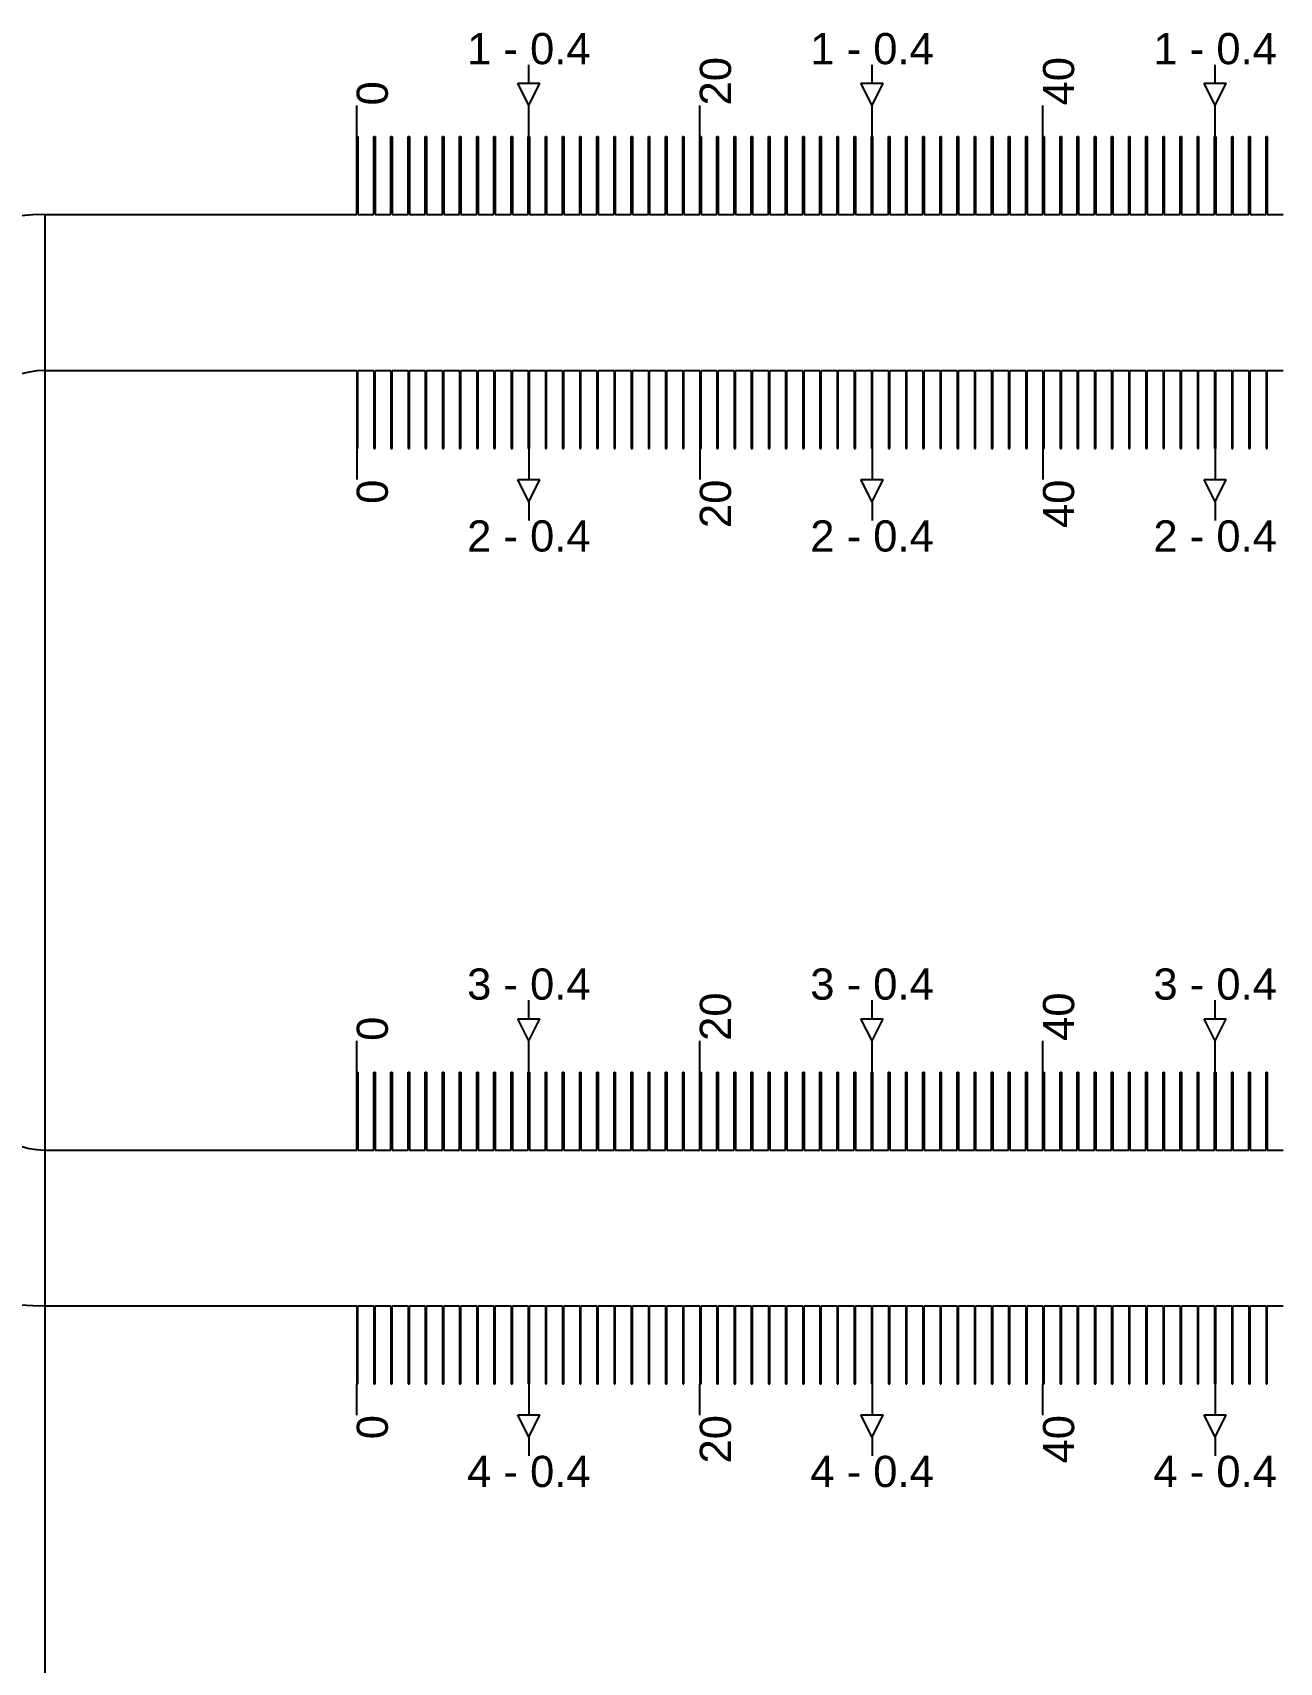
# Model space of a CAD drawing. Extents: x -119394 to 128420, y 74496 to 185496.
# Drawn here: x 38026 to 38426, y 112807 to 113329 of the extents above; entities that cross this region are included whole.
import ezdxf

# ---------------------------------------------------------------- set-up
doc = ezdxf.new("R2010")
doc.units = 13
for name, color, linetype in [('CL - Label-1', 120, 'Continuous'), ('CL - Label-2', 132, 'Continuous'), ('CL - Main', 150, 'Continuous')]:
    doc.layers.add(name, color=color, linetype=linetype)
doc.layers.add('CL - Sub-Micro', color=7, linetype='Continuous', true_color=0x47d1ff)
doc.styles.get("Standard").update_dxf_attribs({"font": 'arial.ttf'})

msp = doc.modelspace()

# ---------------------------------------------------------------- linework, layer by layer
for p, q in [((38185.49, 113312.94), (38185.49, 113318.94)), ((38295.49, 113312.94), (38295.49, 113318.94)), ((38405.49, 113312.94), (38405.49, 113318.94)), ((38130.29, 113295.86), (38130.29, 113305.86)), ((38185.49, 113295.86), (38185.49, 113305.86)), ((38240.29, 113295.86), (38240.29, 113305.86)), ((38295.49, 113295.86), (38295.49, 113305.86)), ((38350.29, 113295.86), (38350.29, 113305.86)), ((38405.49, 113295.86), (38405.49, 113305.86)), ((38030.29, 113270.86), (38030.29, 112320.86)), ((38130.29, 113195.86), (38130.29, 113185.86)), ((38185.49, 113195.86), (38185.49, 113185.86)), ((38240.29, 113195.86), (38240.29, 113185.86)), ((38295.49, 113195.86), (38295.49, 113185.86)), ((38350.29, 113195.86), (38350.29, 113185.86)), ((38405.49, 113195.86), (38405.49, 113185.86)), ((38185.49, 113178.79), (38185.49, 113172.79)), ((38295.49, 113178.79), (38295.49, 113172.79)), ((38405.49, 113178.79), (38405.49, 113172.79)), ((38185.49, 113012.94), (38185.49, 113018.94)), ((38295.49, 113012.94), (38295.49, 113018.94)), ((38405.49, 113012.94), (38405.49, 113018.94)), ((38130.29, 112995.86), (38130.29, 113005.86)), ((38185.49, 112995.86), (38185.49, 113005.86)), ((38240.29, 112995.86), (38240.29, 113005.86)), ((38295.49, 112995.86), (38295.49, 113005.86)), ((38350.29, 112995.86), (38350.29, 113005.86)), ((38405.49, 112995.86), (38405.49, 113005.86)), ((38130.29, 112885.86), (38130.29, 112895.86)), ((38185.49, 112895.86), (38185.49, 112885.86)), ((38240.29, 112885.86), (38240.29, 112895.86)), ((38295.49, 112895.86), (38295.49, 112885.86)), ((38350.29, 112885.86), (38350.29, 112895.86)), ((38405.49, 112895.86), (38405.49, 112885.86)), ((38185.49, 112878.79), (38185.49, 112872.79)), ((38295.49, 112878.79), (38295.49, 112872.79)), ((38405.49, 112878.79), (38405.49, 112872.79))]:
    msp.add_line(p, q)
at = {"layer": 'CL - Label-2'}
for p, q in [((38185.49, 113305.86), (38181.95, 113312.96)), ((38181.95, 113312.96), (38189.02, 113312.96)), ((38185.49, 113305.86), (38189.02, 113312.96)), ((38295.49, 113305.86), (38291.95, 113312.96)), ((38291.95, 113312.96), (38299.02, 113312.96)), ((38295.49, 113305.86), (38299.02, 113312.96)), ((38405.49, 113305.86), (38401.95, 113312.96)), ((38401.95, 113312.96), (38409.02, 113312.96)), ((38405.49, 113305.86), (38409.02, 113312.96)), ((38185.49, 113178.79), (38181.95, 113185.89)), ((38181.95, 113185.89), (38189.02, 113185.89)), ((38185.49, 113178.79), (38189.02, 113185.89)), ((38295.49, 113178.79), (38291.95, 113185.89)), ((38291.95, 113185.89), (38299.02, 113185.89)), ((38295.49, 113178.79), (38299.02, 113185.89)), ((38405.49, 113178.79), (38401.95, 113185.89)), ((38401.95, 113185.89), (38409.02, 113185.89)), ((38405.49, 113178.79), (38409.02, 113185.89)), ((38185.49, 113005.86), (38181.95, 113012.96)), ((38181.95, 113012.96), (38189.02, 113012.96)), ((38185.49, 113005.86), (38189.02, 113012.96)), ((38295.49, 113005.86), (38291.95, 113012.96)), ((38291.95, 113012.96), (38299.02, 113012.96)), ((38295.49, 113005.86), (38299.02, 113012.96)), ((38405.49, 113005.86), (38401.95, 113012.96)), ((38401.95, 113012.96), (38409.02, 113012.96)), ((38405.49, 113005.86), (38409.02, 113012.96)), ((38185.49, 112878.79), (38181.95, 112885.89)), ((38181.95, 112885.89), (38189.02, 112885.89)), ((38185.49, 112878.79), (38189.02, 112885.89)), ((38295.49, 112878.79), (38291.95, 112885.89)), ((38291.95, 112885.89), (38299.02, 112885.89)), ((38295.49, 112878.79), (38299.02, 112885.89)), ((38405.49, 112878.79), (38401.95, 112885.89)), ((38401.95, 112885.89), (38409.02, 112885.89)), ((38405.49, 112878.79), (38409.02, 112885.89))]:
    msp.add_line(p, q, dxfattribs=at)
at = {"layer": 'CL - Main'}
for centre, radius, start, end in [((38030.29, 113195.86), 75, 90, 180), ((38030.29, 113195.86), 25, 90, 180), ((38030.29, 112995.86), 75, 180, 270), ((38030.29, 112995.86), 25, 180, 270)]:
    msp.add_arc(centre, radius, start, end, dxfattribs=at)
at = {"layer": 'CL - Sub-Micro'}
for p, q in [((38130.29, 113270.86), (38130.29, 113295.86)), ((38130.29, 113295.86), (38130.69, 113295.86)), ((38130.69, 113295.86), (38130.69, 113270.86)), ((38135.79, 113270.86), (38135.79, 113295.86)), ((38135.79, 113295.86), (38136.19, 113295.86)), ((38136.19, 113295.86), (38136.19, 113270.86)), ((38141.29, 113270.86), (38141.29, 113295.86)), ((38141.29, 113295.86), (38141.69, 113295.86)), ((38141.69, 113295.86), (38141.69, 113270.86)), ((38146.79, 113270.86), (38146.79, 113295.86)), ((38146.79, 113295.86), (38147.19, 113295.86)), ((38147.19, 113295.86), (38147.19, 113270.86)), ((38152.29, 113270.86), (38152.29, 113295.86)), ((38152.29, 113295.86), (38152.69, 113295.86)), ((38152.69, 113295.86), (38152.69, 113270.86)), ((38157.79, 113270.86), (38157.79, 113295.86)), ((38157.79, 113295.86), (38158.19, 113295.86)), ((38158.19, 113295.86), (38158.19, 113270.86)), ((38163.29, 113270.86), (38163.29, 113295.86)), ((38163.29, 113295.86), (38163.69, 113295.86)), ((38163.69, 113295.86), (38163.69, 113270.86)), ((38168.79, 113270.86), (38168.79, 113295.86)), ((38168.79, 113295.86), (38169.19, 113295.86)), ((38169.19, 113295.86), (38169.19, 113270.86)), ((38174.29, 113270.86), (38174.29, 113295.86)), ((38174.29, 113295.86), (38174.69, 113295.86)), ((38174.69, 113295.86), (38174.69, 113270.86)), ((38179.79, 113270.86), (38179.79, 113295.86)), ((38179.79, 113295.86), (38180.19, 113295.86)), ((38180.19, 113295.86), (38180.19, 113270.86)), ((38185.29, 113270.86), (38185.29, 113295.86)), ((38185.29, 113295.86), (38185.69, 113295.86)), ((38185.69, 113295.86), (38185.69, 113270.86)), ((38190.79, 113270.86), (38190.79, 113295.86)), ((38190.79, 113295.86), (38191.19, 113295.86)), ((38191.19, 113295.86), (38191.19, 113270.86)), ((38196.29, 113270.86), (38196.29, 113295.86)), ((38196.29, 113295.86), (38196.69, 113295.86)), ((38196.69, 113295.86), (38196.69, 113270.86)), ((38201.79, 113270.86), (38201.79, 113295.86)), ((38201.79, 113295.86), (38202.19, 113295.86)), ((38202.19, 113295.86), (38202.19, 113270.86)), ((38207.29, 113270.86), (38207.29, 113295.86)), ((38207.29, 113295.86), (38207.69, 113295.86)), ((38207.69, 113295.86), (38207.69, 113270.86)), ((38212.79, 113270.86), (38212.79, 113295.86)), ((38212.79, 113295.86), (38213.19, 113295.86)), ((38213.19, 113295.86), (38213.19, 113270.86)), ((38218.29, 113270.86), (38218.29, 113295.86)), ((38218.29, 113295.86), (38218.69, 113295.86)), ((38218.69, 113295.86), (38218.69, 113270.86)), ((38223.79, 113270.86), (38223.79, 113295.86)), ((38223.79, 113295.86), (38224.19, 113295.86)), ((38224.19, 113295.86), (38224.19, 113270.86)), ((38229.29, 113270.86), (38229.29, 113295.86)), ((38229.29, 113295.86), (38229.69, 113295.86)), ((38229.69, 113295.86), (38229.69, 113270.86)), ((38234.79, 113270.86), (38234.79, 113295.86)), ((38234.79, 113295.86), (38235.19, 113295.86)), ((38235.19, 113295.86), (38235.19, 113270.86)), ((38240.29, 113270.86), (38240.29, 113295.86)), ((38240.29, 113295.86), (38240.69, 113295.86)), ((38240.69, 113295.86), (38240.69, 113270.86)), ((38245.79, 113270.86), (38245.79, 113295.86)), ((38245.79, 113295.86), (38246.19, 113295.86)), ((38246.19, 113295.86), (38246.19, 113270.86)), ((38251.29, 113270.86), (38251.29, 113295.86)), ((38251.29, 113295.86), (38251.69, 113295.86)), ((38251.69, 113295.86), (38251.69, 113270.86)), ((38256.79, 113270.86), (38256.79, 113295.86)), ((38256.79, 113295.86), (38257.19, 113295.86)), ((38257.19, 113295.86), (38257.19, 113270.86)), ((38262.29, 113270.86), (38262.29, 113295.86)), ((38262.29, 113295.86), (38262.69, 113295.86)), ((38262.69, 113295.86), (38262.69, 113270.86)), ((38267.79, 113270.86), (38267.79, 113295.86)), ((38267.79, 113295.86), (38268.19, 113295.86)), ((38268.19, 113295.86), (38268.19, 113270.86)), ((38273.29, 113270.86), (38273.29, 113295.86)), ((38273.29, 113295.86), (38273.69, 113295.86)), ((38273.69, 113295.86), (38273.69, 113270.86)), ((38278.79, 113270.86), (38278.79, 113295.86)), ((38278.79, 113295.86), (38279.19, 113295.86)), ((38279.19, 113295.86), (38279.19, 113270.86)), ((38284.29, 113270.86), (38284.29, 113295.86)), ((38284.29, 113295.86), (38284.69, 113295.86)), ((38284.69, 113295.86), (38284.69, 113270.86)), ((38289.79, 113270.86), (38289.79, 113295.86)), ((38289.79, 113295.86), (38290.19, 113295.86)), ((38290.19, 113295.86), (38290.19, 113270.86)), ((38295.29, 113270.86), (38295.29, 113295.86)), ((38295.29, 113295.86), (38295.69, 113295.86)), ((38295.69, 113295.86), (38295.69, 113270.86)), ((38300.79, 113270.86), (38300.79, 113295.86)), ((38300.79, 113295.86), (38301.19, 113295.86)), ((38301.19, 113295.86), (38301.19, 113270.86)), ((38306.29, 113270.86), (38306.29, 113295.86)), ((38306.29, 113295.86), (38306.69, 113295.86)), ((38306.69, 113295.86), (38306.69, 113270.86)), ((38311.79, 113270.86), (38311.79, 113295.86)), ((38311.79, 113295.86), (38312.19, 113295.86)), ((38312.19, 113295.86), (38312.19, 113270.86)), ((38317.29, 113270.86), (38317.29, 113295.86)), ((38317.29, 113295.86), (38317.69, 113295.86)), ((38317.69, 113295.86), (38317.69, 113270.86)), ((38322.79, 113270.86), (38322.79, 113295.86)), ((38322.79, 113295.86), (38323.19, 113295.86)), ((38323.19, 113295.86), (38323.19, 113270.86)), ((38328.29, 113270.86), (38328.29, 113295.86)), ((38328.29, 113295.86), (38328.69, 113295.86)), ((38328.69, 113295.86), (38328.69, 113270.86)), ((38333.79, 113270.86), (38333.79, 113295.86)), ((38333.79, 113295.86), (38334.19, 113295.86)), ((38334.19, 113295.86), (38334.19, 113270.86)), ((38339.29, 113270.86), (38339.29, 113295.86)), ((38339.29, 113295.86), (38339.69, 113295.86)), ((38339.69, 113295.86), (38339.69, 113270.86)), ((38344.79, 113270.86), (38344.79, 113295.86)), ((38344.79, 113295.86), (38345.19, 113295.86)), ((38345.19, 113295.86), (38345.19, 113270.86)), ((38350.29, 113270.86), (38350.29, 113295.86)), ((38350.29, 113295.86), (38350.69, 113295.86)), ((38350.69, 113295.86), (38350.69, 113270.86)), ((38355.79, 113270.86), (38355.79, 113295.86)), ((38355.79, 113295.86), (38356.19, 113295.86)), ((38356.19, 113295.86), (38356.19, 113270.86)), ((38361.29, 113270.86), (38361.29, 113295.86)), ((38361.29, 113295.86), (38361.69, 113295.86)), ((38361.69, 113295.86), (38361.69, 113270.86)), ((38366.79, 113270.86), (38366.79, 113295.86)), ((38366.79, 113295.86), (38367.19, 113295.86)), ((38367.19, 113295.86), (38367.19, 113270.86)), ((38372.29, 113270.86), (38372.29, 113295.86)), ((38372.29, 113295.86), (38372.69, 113295.86)), ((38372.69, 113295.86), (38372.69, 113270.86)), ((38377.79, 113270.86), (38377.79, 113295.86)), ((38377.79, 113295.86), (38378.19, 113295.86)), ((38378.19, 113295.86), (38378.19, 113270.86)), ((38383.29, 113270.86), (38383.29, 113295.86)), ((38383.29, 113295.86), (38383.69, 113295.86)), ((38383.69, 113295.86), (38383.69, 113270.86)), ((38388.79, 113270.86), (38388.79, 113295.86)), ((38388.79, 113295.86), (38389.19, 113295.86)), ((38389.19, 113295.86), (38389.19, 113270.86)), ((38394.29, 113270.86), (38394.29, 113295.86)), ((38394.29, 113295.86), (38394.69, 113295.86)), ((38394.69, 113295.86), (38394.69, 113270.86)), ((38399.79, 113270.86), (38399.79, 113295.86)), ((38399.79, 113295.86), (38400.19, 113295.86)), ((38400.19, 113295.86), (38400.19, 113270.86)), ((38405.29, 113270.86), (38405.29, 113295.86)), ((38405.29, 113295.86), (38405.69, 113295.86)), ((38405.69, 113295.86), (38405.69, 113270.86)), ((38410.79, 113270.86), (38410.79, 113295.86)), ((38410.79, 113295.86), (38411.19, 113295.86)), ((38411.19, 113295.86), (38411.19, 113270.86)), ((38416.29, 113270.86), (38416.29, 113295.86)), ((38416.29, 113295.86), (38416.69, 113295.86)), ((38416.69, 113295.86), (38416.69, 113270.86)), ((38421.79, 113270.86), (38421.79, 113295.86)), ((38421.79, 113295.86), (38422.19, 113295.86)), ((38422.19, 113295.86), (38422.19, 113270.86)), ((38030.29, 113270.86), (38130.29, 113270.86)), ((38130.69, 113270.86), (38135.79, 113270.86)), ((38136.19, 113270.86), (38141.29, 113270.86)), ((38141.69, 113270.86), (38146.79, 113270.86)), ((38147.19, 113270.86), (38152.29, 113270.86)), ((38152.69, 113270.86), (38157.79, 113270.86)), ((38158.19, 113270.86), (38163.29, 113270.86)), ((38163.69, 113270.86), (38168.79, 113270.86)), ((38169.19, 113270.86), (38174.29, 113270.86)), ((38174.69, 113270.86), (38179.79, 113270.86)), ((38180.19, 113270.86), (38185.29, 113270.86)), ((38185.69, 113270.86), (38190.79, 113270.86)), ((38191.19, 113270.86), (38196.29, 113270.86)), ((38196.69, 113270.86), (38201.79, 113270.86)), ((38202.19, 113270.86), (38207.29, 113270.86)), ((38207.69, 113270.86), (38212.79, 113270.86)), ((38213.19, 113270.86), (38218.29, 113270.86)), ((38218.69, 113270.86), (38223.79, 113270.86)), ((38224.19, 113270.86), (38229.29, 113270.86)), ((38229.69, 113270.86), (38234.79, 113270.86)), ((38235.19, 113270.86), (38240.29, 113270.86)), ((38240.69, 113270.86), (38245.79, 113270.86)), ((38246.19, 113270.86), (38251.29, 113270.86)), ((38251.69, 113270.86), (38256.79, 113270.86)), ((38257.19, 113270.86), (38262.29, 113270.86)), ((38262.69, 113270.86), (38267.79, 113270.86)), ((38268.19, 113270.86), (38273.29, 113270.86)), ((38273.69, 113270.86), (38278.79, 113270.86)), ((38279.19, 113270.86), (38284.29, 113270.86)), ((38284.69, 113270.86), (38289.79, 113270.86)), ((38290.19, 113270.86), (38295.29, 113270.86)), ((38295.69, 113270.86), (38300.79, 113270.86)), ((38301.19, 113270.86), (38306.29, 113270.86)), ((38306.69, 113270.86), (38311.79, 113270.86)), ((38312.19, 113270.86), (38317.29, 113270.86)), ((38317.69, 113270.86), (38322.79, 113270.86)), ((38323.19, 113270.86), (38328.29, 113270.86)), ((38328.69, 113270.86), (38333.79, 113270.86)), ((38334.19, 113270.86), (38339.29, 113270.86)), ((38339.69, 113270.86), (38344.79, 113270.86)), ((38345.19, 113270.86), (38350.29, 113270.86)), ((38350.69, 113270.86), (38355.79, 113270.86)), ((38356.19, 113270.86), (38361.29, 113270.86)), ((38361.69, 113270.86), (38366.79, 113270.86)), ((38367.19, 113270.86), (38372.29, 113270.86)), ((38372.69, 113270.86), (38377.79, 113270.86)), ((38378.19, 113270.86), (38383.29, 113270.86)), ((38383.69, 113270.86), (38388.79, 113270.86)), ((38389.19, 113270.86), (38394.29, 113270.86)), ((38394.69, 113270.86), (38399.79, 113270.86)), ((38400.19, 113270.86), (38405.29, 113270.86)), ((38405.69, 113270.86), (38410.79, 113270.86)), ((38411.19, 113270.86), (38416.29, 113270.86)), ((38416.69, 113270.86), (38421.79, 113270.86)), ((38422.19, 113270.86), (38427.29, 113270.86)), ((38030.29, 113220.86), (38130.29, 113220.86)), ((38130.29, 113220.86), (38130.29, 113195.86)), ((38130.69, 113195.86), (38130.69, 113220.86)), ((38130.69, 113220.86), (38135.79, 113220.86)), ((38135.79, 113220.86), (38135.79, 113195.86)), ((38136.19, 113195.86), (38136.19, 113220.86)), ((38136.19, 113220.86), (38141.29, 113220.86)), ((38141.29, 113220.86), (38141.29, 113195.86)), ((38141.69, 113195.86), (38141.69, 113220.86)), ((38141.69, 113220.86), (38146.79, 113220.86)), ((38146.79, 113220.86), (38146.79, 113195.86)), ((38147.19, 113195.86), (38147.19, 113220.86)), ((38147.19, 113220.86), (38152.29, 113220.86)), ((38152.29, 113220.86), (38152.29, 113195.86)), ((38152.69, 113195.86), (38152.69, 113220.86)), ((38152.69, 113220.86), (38157.79, 113220.86)), ((38157.79, 113220.86), (38157.79, 113195.86)), ((38158.19, 113195.86), (38158.19, 113220.86)), ((38158.19, 113220.86), (38163.29, 113220.86)), ((38163.29, 113220.86), (38163.29, 113195.86)), ((38163.69, 113195.86), (38163.69, 113220.86)), ((38163.69, 113220.86), (38168.79, 113220.86)), ((38168.79, 113220.86), (38168.79, 113195.86)), ((38169.19, 113195.86), (38169.19, 113220.86)), ((38169.19, 113220.86), (38174.29, 113220.86)), ((38174.29, 113220.86), (38174.29, 113195.86)), ((38174.69, 113195.86), (38174.69, 113220.86)), ((38174.69, 113220.86), (38179.79, 113220.86)), ((38179.79, 113220.86), (38179.79, 113195.86)), ((38180.19, 113195.86), (38180.19, 113220.86)), ((38180.19, 113220.86), (38185.29, 113220.86)), ((38185.29, 113220.86), (38185.29, 113195.86)), ((38185.69, 113195.86), (38185.69, 113220.86)), ((38185.69, 113220.86), (38190.79, 113220.86)), ((38190.79, 113220.86), (38190.79, 113195.86)), ((38191.19, 113195.86), (38191.19, 113220.86)), ((38191.19, 113220.86), (38196.29, 113220.86)), ((38196.29, 113220.86), (38196.29, 113195.86)), ((38196.69, 113195.86), (38196.69, 113220.86)), ((38196.69, 113220.86), (38201.79, 113220.86)), ((38201.79, 113220.86), (38201.79, 113195.86)), ((38202.19, 113195.86), (38202.19, 113220.86)), ((38202.19, 113220.86), (38207.29, 113220.86)), ((38207.29, 113220.86), (38207.29, 113195.86)), ((38207.69, 113195.86), (38207.69, 113220.86)), ((38207.69, 113220.86), (38212.79, 113220.86)), ((38212.79, 113220.86), (38212.79, 113195.86)), ((38213.19, 113195.86), (38213.19, 113220.86)), ((38213.19, 113220.86), (38218.29, 113220.86)), ((38218.29, 113220.86), (38218.29, 113195.86)), ((38218.69, 113195.86), (38218.69, 113220.86)), ((38218.69, 113220.86), (38223.79, 113220.86)), ((38223.79, 113220.86), (38223.79, 113195.86)), ((38224.19, 113195.86), (38224.19, 113220.86)), ((38224.19, 113220.86), (38229.29, 113220.86)), ((38229.29, 113220.86), (38229.29, 113195.86)), ((38229.69, 113195.86), (38229.69, 113220.86)), ((38229.69, 113220.86), (38234.79, 113220.86)), ((38234.79, 113220.86), (38234.79, 113195.86)), ((38235.19, 113195.86), (38235.19, 113220.86)), ((38235.19, 113220.86), (38240.29, 113220.86)), ((38240.29, 113220.86), (38240.29, 113195.86)), ((38240.69, 113195.86), (38240.69, 113220.86)), ((38240.69, 113220.86), (38245.79, 113220.86)), ((38245.79, 113220.86), (38245.79, 113195.86)), ((38246.19, 113195.86), (38246.19, 113220.86)), ((38246.19, 113220.86), (38251.29, 113220.86)), ((38251.29, 113220.86), (38251.29, 113195.86)), ((38251.69, 113195.86), (38251.69, 113220.86)), ((38251.69, 113220.86), (38256.79, 113220.86)), ((38256.79, 113220.86), (38256.79, 113195.86)), ((38257.19, 113195.86), (38257.19, 113220.86)), ((38257.19, 113220.86), (38262.29, 113220.86)), ((38262.29, 113220.86), (38262.29, 113195.86)), ((38262.69, 113195.86), (38262.69, 113220.86)), ((38262.69, 113220.86), (38267.79, 113220.86)), ((38267.79, 113220.86), (38267.79, 113195.86)), ((38268.19, 113195.86), (38268.19, 113220.86)), ((38268.19, 113220.86), (38273.29, 113220.86)), ((38273.29, 113220.86), (38273.29, 113195.86)), ((38273.69, 113195.86), (38273.69, 113220.86)), ((38273.69, 113220.86), (38278.79, 113220.86)), ((38278.79, 113220.86), (38278.79, 113195.86)), ((38279.19, 113195.86), (38279.19, 113220.86)), ((38279.19, 113220.86), (38284.29, 113220.86)), ((38284.29, 113220.86), (38284.29, 113195.86)), ((38284.69, 113195.86), (38284.69, 113220.86)), ((38284.69, 113220.86), (38289.79, 113220.86)), ((38289.79, 113220.86), (38289.79, 113195.86)), ((38290.19, 113195.86), (38290.19, 113220.86)), ((38290.19, 113220.86), (38295.29, 113220.86)), ((38295.29, 113220.86), (38295.29, 113195.86)), ((38295.69, 113195.86), (38295.69, 113220.86)), ((38295.69, 113220.86), (38300.79, 113220.86)), ((38300.79, 113220.86), (38300.79, 113195.86)), ((38301.19, 113195.86), (38301.19, 113220.86)), ((38301.19, 113220.86), (38306.29, 113220.86)), ((38306.29, 113220.86), (38306.29, 113195.86)), ((38306.69, 113195.86), (38306.69, 113220.86)), ((38306.69, 113220.86), (38311.79, 113220.86)), ((38311.79, 113220.86), (38311.79, 113195.86)), ((38312.19, 113195.86), (38312.19, 113220.86)), ((38312.19, 113220.86), (38317.29, 113220.86)), ((38317.29, 113220.86), (38317.29, 113195.86)), ((38317.69, 113195.86), (38317.69, 113220.86)), ((38317.69, 113220.86), (38322.79, 113220.86)), ((38322.79, 113220.86), (38322.79, 113195.86)), ((38323.19, 113195.86), (38323.19, 113220.86)), ((38323.19, 113220.86), (38328.29, 113220.86)), ((38328.29, 113220.86), (38328.29, 113195.86)), ((38328.69, 113195.86), (38328.69, 113220.86)), ((38328.69, 113220.86), (38333.79, 113220.86)), ((38333.79, 113220.86), (38333.79, 113195.86)), ((38334.19, 113195.86), (38334.19, 113220.86)), ((38334.19, 113220.86), (38339.29, 113220.86)), ((38339.29, 113220.86), (38339.29, 113195.86)), ((38339.69, 113195.86), (38339.69, 113220.86)), ((38339.69, 113220.86), (38344.79, 113220.86)), ((38344.79, 113220.86), (38344.79, 113195.86)), ((38345.19, 113195.86), (38345.19, 113220.86)), ((38345.19, 113220.86), (38350.29, 113220.86)), ((38350.29, 113220.86), (38350.29, 113195.86)), ((38350.69, 113195.86), (38350.69, 113220.86)), ((38350.69, 113220.86), (38355.79, 113220.86)), ((38355.79, 113220.86), (38355.79, 113195.86)), ((38356.19, 113195.86), (38356.19, 113220.86)), ((38356.19, 113220.86), (38361.29, 113220.86)), ((38361.29, 113220.86), (38361.29, 113195.86)), ((38361.69, 113195.86), (38361.69, 113220.86)), ((38361.69, 113220.86), (38366.79, 113220.86)), ((38366.79, 113220.86), (38366.79, 113195.86)), ((38367.19, 113195.86), (38367.19, 113220.86)), ((38367.19, 113220.86), (38372.29, 113220.86)), ((38372.29, 113220.86), (38372.29, 113195.86)), ((38372.69, 113195.86), (38372.69, 113220.86)), ((38372.69, 113220.86), (38377.79, 113220.86)), ((38377.79, 113220.86), (38377.79, 113195.86)), ((38378.19, 113195.86), (38378.19, 113220.86)), ((38378.19, 113220.86), (38383.29, 113220.86)), ((38383.29, 113220.86), (38383.29, 113195.86)), ((38383.69, 113195.86), (38383.69, 113220.86)), ((38383.69, 113220.86), (38388.79, 113220.86)), ((38388.79, 113220.86), (38388.79, 113195.86)), ((38389.19, 113195.86), (38389.19, 113220.86)), ((38389.19, 113220.86), (38394.29, 113220.86)), ((38394.29, 113220.86), (38394.29, 113195.86)), ((38394.69, 113195.86), (38394.69, 113220.86)), ((38394.69, 113220.86), (38399.79, 113220.86)), ((38399.79, 113220.86), (38399.79, 113195.86)), ((38400.19, 113195.86), (38400.19, 113220.86)), ((38400.19, 113220.86), (38405.29, 113220.86)), ((38405.29, 113220.86), (38405.29, 113195.86)), ((38405.69, 113195.86), (38405.69, 113220.86)), ((38405.69, 113220.86), (38410.79, 113220.86)), ((38410.79, 113220.86), (38410.79, 113195.86)), ((38411.19, 113195.86), (38411.19, 113220.86)), ((38411.19, 113220.86), (38416.29, 113220.86)), ((38416.29, 113220.86), (38416.29, 113195.86)), ((38416.69, 113195.86), (38416.69, 113220.86)), ((38416.69, 113220.86), (38421.79, 113220.86)), ((38421.79, 113220.86), (38421.79, 113195.86)), ((38422.19, 113195.86), (38422.19, 113220.86)), ((38422.19, 113220.86), (38427.29, 113220.86)), ((38130.29, 113195.86), (38130.69, 113195.86)), ((38135.79, 113195.86), (38136.19, 113195.86)), ((38141.29, 113195.86), (38141.69, 113195.86)), ((38146.79, 113195.86), (38147.19, 113195.86)), ((38152.29, 113195.86), (38152.69, 113195.86)), ((38157.79, 113195.86), (38158.19, 113195.86)), ((38163.29, 113195.86), (38163.69, 113195.86)), ((38168.79, 113195.86), (38169.19, 113195.86)), ((38174.29, 113195.86), (38174.69, 113195.86)), ((38179.79, 113195.86), (38180.19, 113195.86)), ((38185.29, 113195.86), (38185.69, 113195.86)), ((38190.79, 113195.86), (38191.19, 113195.86)), ((38196.29, 113195.86), (38196.69, 113195.86)), ((38201.79, 113195.86), (38202.19, 113195.86)), ((38207.29, 113195.86), (38207.69, 113195.86)), ((38212.79, 113195.86), (38213.19, 113195.86)), ((38218.29, 113195.86), (38218.69, 113195.86)), ((38223.79, 113195.86), (38224.19, 113195.86)), ((38229.29, 113195.86), (38229.69, 113195.86)), ((38234.79, 113195.86), (38235.19, 113195.86)), ((38240.29, 113195.86), (38240.69, 113195.86)), ((38245.79, 113195.86), (38246.19, 113195.86)), ((38251.29, 113195.86), (38251.69, 113195.86)), ((38256.79, 113195.86), (38257.19, 113195.86)), ((38262.29, 113195.86), (38262.69, 113195.86)), ((38267.79, 113195.86), (38268.19, 113195.86)), ((38273.29, 113195.86), (38273.69, 113195.86)), ((38278.79, 113195.86), (38279.19, 113195.86)), ((38284.29, 113195.86), (38284.69, 113195.86)), ((38289.79, 113195.86), (38290.19, 113195.86)), ((38295.29, 113195.86), (38295.69, 113195.86)), ((38300.79, 113195.86), (38301.19, 113195.86)), ((38306.29, 113195.86), (38306.69, 113195.86)), ((38311.79, 113195.86), (38312.19, 113195.86)), ((38317.29, 113195.86), (38317.69, 113195.86)), ((38322.79, 113195.86), (38323.19, 113195.86)), ((38328.29, 113195.86), (38328.69, 113195.86)), ((38333.79, 113195.86), (38334.19, 113195.86)), ((38339.29, 113195.86), (38339.69, 113195.86)), ((38344.79, 113195.86), (38345.19, 113195.86)), ((38350.29, 113195.86), (38350.69, 113195.86)), ((38355.79, 113195.86), (38356.19, 113195.86)), ((38361.29, 113195.86), (38361.69, 113195.86)), ((38366.79, 113195.86), (38367.19, 113195.86)), ((38372.29, 113195.86), (38372.69, 113195.86)), ((38377.79, 113195.86), (38378.19, 113195.86)), ((38383.29, 113195.86), (38383.69, 113195.86)), ((38388.79, 113195.86), (38389.19, 113195.86)), ((38394.29, 113195.86), (38394.69, 113195.86)), ((38399.79, 113195.86), (38400.19, 113195.86)), ((38405.29, 113195.86), (38405.69, 113195.86)), ((38410.79, 113195.86), (38411.19, 113195.86)), ((38416.29, 113195.86), (38416.69, 113195.86)), ((38421.79, 113195.86), (38422.19, 113195.86)), ((38130.29, 112970.86), (38130.29, 112995.86)), ((38130.29, 112995.86), (38130.69, 112995.86)), ((38130.69, 112995.86), (38130.69, 112970.86)), ((38135.79, 112970.86), (38135.79, 112995.86)), ((38135.79, 112995.86), (38136.19, 112995.86)), ((38136.19, 112995.86), (38136.19, 112970.86)), ((38141.29, 112970.86), (38141.29, 112995.86)), ((38141.29, 112995.86), (38141.69, 112995.86)), ((38141.69, 112995.86), (38141.69, 112970.86)), ((38146.79, 112970.86), (38146.79, 112995.86)), ((38146.79, 112995.86), (38147.19, 112995.86)), ((38147.19, 112995.86), (38147.19, 112970.86)), ((38152.29, 112970.86), (38152.29, 112995.86)), ((38152.29, 112995.86), (38152.69, 112995.86)), ((38152.69, 112995.86), (38152.69, 112970.86)), ((38157.79, 112970.86), (38157.79, 112995.86)), ((38157.79, 112995.86), (38158.19, 112995.86)), ((38158.19, 112995.86), (38158.19, 112970.86)), ((38163.29, 112970.86), (38163.29, 112995.86)), ((38163.29, 112995.86), (38163.69, 112995.86)), ((38163.69, 112995.86), (38163.69, 112970.86)), ((38168.79, 112970.86), (38168.79, 112995.86)), ((38168.79, 112995.86), (38169.19, 112995.86)), ((38169.19, 112995.86), (38169.19, 112970.86)), ((38174.29, 112970.86), (38174.29, 112995.86)), ((38174.29, 112995.86), (38174.69, 112995.86)), ((38174.69, 112995.86), (38174.69, 112970.86)), ((38179.79, 112970.86), (38179.79, 112995.86)), ((38179.79, 112995.86), (38180.19, 112995.86)), ((38180.19, 112995.86), (38180.19, 112970.86)), ((38185.29, 112970.86), (38185.29, 112995.86)), ((38185.29, 112995.86), (38185.69, 112995.86)), ((38185.69, 112995.86), (38185.69, 112970.86)), ((38190.79, 112970.86), (38190.79, 112995.86)), ((38190.79, 112995.86), (38191.19, 112995.86)), ((38191.19, 112995.86), (38191.19, 112970.86)), ((38196.29, 112970.86), (38196.29, 112995.86)), ((38196.29, 112995.86), (38196.69, 112995.86)), ((38196.69, 112995.86), (38196.69, 112970.86)), ((38201.79, 112970.86), (38201.79, 112995.86)), ((38201.79, 112995.86), (38202.19, 112995.86)), ((38202.19, 112995.86), (38202.19, 112970.86)), ((38207.29, 112970.86), (38207.29, 112995.86)), ((38207.29, 112995.86), (38207.69, 112995.86)), ((38207.69, 112995.86), (38207.69, 112970.86)), ((38212.79, 112970.86), (38212.79, 112995.86)), ((38212.79, 112995.86), (38213.19, 112995.86)), ((38213.19, 112995.86), (38213.19, 112970.86)), ((38218.29, 112970.86), (38218.29, 112995.86)), ((38218.29, 112995.86), (38218.69, 112995.86)), ((38218.69, 112995.86), (38218.69, 112970.86)), ((38223.79, 112970.86), (38223.79, 112995.86)), ((38223.79, 112995.86), (38224.19, 112995.86)), ((38224.19, 112995.86), (38224.19, 112970.86)), ((38229.29, 112970.86), (38229.29, 112995.86)), ((38229.29, 112995.86), (38229.69, 112995.86)), ((38229.69, 112995.86), (38229.69, 112970.86)), ((38234.79, 112970.86), (38234.79, 112995.86)), ((38234.79, 112995.86), (38235.19, 112995.86)), ((38235.19, 112995.86), (38235.19, 112970.86)), ((38240.29, 112970.86), (38240.29, 112995.86)), ((38240.29, 112995.86), (38240.69, 112995.86)), ((38240.69, 112995.86), (38240.69, 112970.86)), ((38245.79, 112970.86), (38245.79, 112995.86)), ((38245.79, 112995.86), (38246.19, 112995.86)), ((38246.19, 112995.86), (38246.19, 112970.86)), ((38251.29, 112970.86), (38251.29, 112995.86)), ((38251.29, 112995.86), (38251.69, 112995.86)), ((38251.69, 112995.86), (38251.69, 112970.86)), ((38256.79, 112970.86), (38256.79, 112995.86)), ((38256.79, 112995.86), (38257.19, 112995.86)), ((38257.19, 112995.86), (38257.19, 112970.86)), ((38262.29, 112970.86), (38262.29, 112995.86)), ((38262.29, 112995.86), (38262.69, 112995.86)), ((38262.69, 112995.86), (38262.69, 112970.86)), ((38267.79, 112970.86), (38267.79, 112995.86)), ((38267.79, 112995.86), (38268.19, 112995.86)), ((38268.19, 112995.86), (38268.19, 112970.86)), ((38273.29, 112970.86), (38273.29, 112995.86)), ((38273.29, 112995.86), (38273.69, 112995.86)), ((38273.69, 112995.86), (38273.69, 112970.86)), ((38278.79, 112970.86), (38278.79, 112995.86)), ((38278.79, 112995.86), (38279.19, 112995.86)), ((38279.19, 112995.86), (38279.19, 112970.86)), ((38284.29, 112970.86), (38284.29, 112995.86)), ((38284.29, 112995.86), (38284.69, 112995.86)), ((38284.69, 112995.86), (38284.69, 112970.86)), ((38289.79, 112970.86), (38289.79, 112995.86)), ((38289.79, 112995.86), (38290.19, 112995.86)), ((38290.19, 112995.86), (38290.19, 112970.86)), ((38295.29, 112970.86), (38295.29, 112995.86)), ((38295.29, 112995.86), (38295.69, 112995.86)), ((38295.69, 112995.86), (38295.69, 112970.86)), ((38300.79, 112970.86), (38300.79, 112995.86)), ((38300.79, 112995.86), (38301.19, 112995.86)), ((38301.19, 112995.86), (38301.19, 112970.86)), ((38306.29, 112970.86), (38306.29, 112995.86)), ((38306.29, 112995.86), (38306.69, 112995.86)), ((38306.69, 112995.86), (38306.69, 112970.86)), ((38311.79, 112970.86), (38311.79, 112995.86)), ((38311.79, 112995.86), (38312.19, 112995.86)), ((38312.19, 112995.86), (38312.19, 112970.86)), ((38317.29, 112970.86), (38317.29, 112995.86)), ((38317.29, 112995.86), (38317.69, 112995.86)), ((38317.69, 112995.86), (38317.69, 112970.86)), ((38322.79, 112970.86), (38322.79, 112995.86)), ((38322.79, 112995.86), (38323.19, 112995.86)), ((38323.19, 112995.86), (38323.19, 112970.86)), ((38328.29, 112970.86), (38328.29, 112995.86)), ((38328.29, 112995.86), (38328.69, 112995.86)), ((38328.69, 112995.86), (38328.69, 112970.86)), ((38333.79, 112970.86), (38333.79, 112995.86)), ((38333.79, 112995.86), (38334.19, 112995.86)), ((38334.19, 112995.86), (38334.19, 112970.86)), ((38339.29, 112970.86), (38339.29, 112995.86)), ((38339.29, 112995.86), (38339.69, 112995.86)), ((38339.69, 112995.86), (38339.69, 112970.86)), ((38344.79, 112970.86), (38344.79, 112995.86)), ((38344.79, 112995.86), (38345.19, 112995.86)), ((38345.19, 112995.86), (38345.19, 112970.86)), ((38350.29, 112970.86), (38350.29, 112995.86)), ((38350.29, 112995.86), (38350.69, 112995.86)), ((38350.69, 112995.86), (38350.69, 112970.86)), ((38355.79, 112970.86), (38355.79, 112995.86)), ((38355.79, 112995.86), (38356.19, 112995.86)), ((38356.19, 112995.86), (38356.19, 112970.86)), ((38361.29, 112970.86), (38361.29, 112995.86)), ((38361.29, 112995.86), (38361.69, 112995.86)), ((38361.69, 112995.86), (38361.69, 112970.86)), ((38366.79, 112970.86), (38366.79, 112995.86)), ((38366.79, 112995.86), (38367.19, 112995.86)), ((38367.19, 112995.86), (38367.19, 112970.86)), ((38372.29, 112970.86), (38372.29, 112995.86)), ((38372.29, 112995.86), (38372.69, 112995.86)), ((38372.69, 112995.86), (38372.69, 112970.86)), ((38377.79, 112970.86), (38377.79, 112995.86)), ((38377.79, 112995.86), (38378.19, 112995.86)), ((38378.19, 112995.86), (38378.19, 112970.86)), ((38383.29, 112970.86), (38383.29, 112995.86)), ((38383.29, 112995.86), (38383.69, 112995.86)), ((38383.69, 112995.86), (38383.69, 112970.86)), ((38388.79, 112970.86), (38388.79, 112995.86)), ((38388.79, 112995.86), (38389.19, 112995.86)), ((38389.19, 112995.86), (38389.19, 112970.86)), ((38394.29, 112970.86), (38394.29, 112995.86)), ((38394.29, 112995.86), (38394.69, 112995.86)), ((38394.69, 112995.86), (38394.69, 112970.86)), ((38399.79, 112970.86), (38399.79, 112995.86)), ((38399.79, 112995.86), (38400.19, 112995.86)), ((38400.19, 112995.86), (38400.19, 112970.86)), ((38405.29, 112970.86), (38405.29, 112995.86)), ((38405.29, 112995.86), (38405.69, 112995.86)), ((38405.69, 112995.86), (38405.69, 112970.86)), ((38410.79, 112970.86), (38410.79, 112995.86)), ((38410.79, 112995.86), (38411.19, 112995.86)), ((38411.19, 112995.86), (38411.19, 112970.86)), ((38416.29, 112970.86), (38416.29, 112995.86)), ((38416.29, 112995.86), (38416.69, 112995.86)), ((38416.69, 112995.86), (38416.69, 112970.86)), ((38421.79, 112970.86), (38421.79, 112995.86)), ((38421.79, 112995.86), (38422.19, 112995.86)), ((38422.19, 112995.86), (38422.19, 112970.86)), ((38030.29, 112970.86), (38130.29, 112970.86)), ((38130.69, 112970.86), (38135.79, 112970.86)), ((38136.19, 112970.86), (38141.29, 112970.86)), ((38141.69, 112970.86), (38146.79, 112970.86)), ((38147.19, 112970.86), (38152.29, 112970.86)), ((38152.69, 112970.86), (38157.79, 112970.86)), ((38158.19, 112970.86), (38163.29, 112970.86)), ((38163.69, 112970.86), (38168.79, 112970.86)), ((38169.19, 112970.86), (38174.29, 112970.86)), ((38174.69, 112970.86), (38179.79, 112970.86)), ((38180.19, 112970.86), (38185.29, 112970.86)), ((38185.69, 112970.86), (38190.79, 112970.86)), ((38191.19, 112970.86), (38196.29, 112970.86)), ((38196.69, 112970.86), (38201.79, 112970.86)), ((38202.19, 112970.86), (38207.29, 112970.86)), ((38207.69, 112970.86), (38212.79, 112970.86)), ((38213.19, 112970.86), (38218.29, 112970.86)), ((38218.69, 112970.86), (38223.79, 112970.86)), ((38224.19, 112970.86), (38229.29, 112970.86)), ((38229.69, 112970.86), (38234.79, 112970.86)), ((38235.19, 112970.86), (38240.29, 112970.86)), ((38240.69, 112970.86), (38245.79, 112970.86)), ((38246.19, 112970.86), (38251.29, 112970.86)), ((38251.69, 112970.86), (38256.79, 112970.86)), ((38257.19, 112970.86), (38262.29, 112970.86)), ((38262.69, 112970.86), (38267.79, 112970.86)), ((38268.19, 112970.86), (38273.29, 112970.86)), ((38273.69, 112970.86), (38278.79, 112970.86)), ((38279.19, 112970.86), (38284.29, 112970.86)), ((38284.69, 112970.86), (38289.79, 112970.86)), ((38290.19, 112970.86), (38295.29, 112970.86)), ((38295.69, 112970.86), (38300.79, 112970.86)), ((38301.19, 112970.86), (38306.29, 112970.86)), ((38306.69, 112970.86), (38311.79, 112970.86)), ((38312.19, 112970.86), (38317.29, 112970.86)), ((38317.69, 112970.86), (38322.79, 112970.86)), ((38323.19, 112970.86), (38328.29, 112970.86)), ((38328.69, 112970.86), (38333.79, 112970.86)), ((38334.19, 112970.86), (38339.29, 112970.86)), ((38339.69, 112970.86), (38344.79, 112970.86)), ((38345.19, 112970.86), (38350.29, 112970.86)), ((38350.69, 112970.86), (38355.79, 112970.86)), ((38356.19, 112970.86), (38361.29, 112970.86)), ((38361.69, 112970.86), (38366.79, 112970.86)), ((38367.19, 112970.86), (38372.29, 112970.86)), ((38372.69, 112970.86), (38377.79, 112970.86)), ((38378.19, 112970.86), (38383.29, 112970.86)), ((38383.69, 112970.86), (38388.79, 112970.86)), ((38389.19, 112970.86), (38394.29, 112970.86)), ((38394.69, 112970.86), (38399.79, 112970.86)), ((38400.19, 112970.86), (38405.29, 112970.86)), ((38405.69, 112970.86), (38410.79, 112970.86)), ((38411.19, 112970.86), (38416.29, 112970.86)), ((38416.69, 112970.86), (38421.79, 112970.86)), ((38422.19, 112970.86), (38427.29, 112970.86)), ((38030.29, 112920.86), (38130.29, 112920.86)), ((38130.29, 112920.86), (38130.29, 112895.86)), ((38130.69, 112895.86), (38130.69, 112920.86)), ((38130.69, 112920.86), (38135.79, 112920.86)), ((38135.79, 112920.86), (38135.79, 112895.86)), ((38136.19, 112895.86), (38136.19, 112920.86)), ((38136.19, 112920.86), (38141.29, 112920.86)), ((38141.29, 112920.86), (38141.29, 112895.86)), ((38141.69, 112895.86), (38141.69, 112920.86)), ((38141.69, 112920.86), (38146.79, 112920.86)), ((38146.79, 112920.86), (38146.79, 112895.86)), ((38147.19, 112895.86), (38147.19, 112920.86)), ((38147.19, 112920.86), (38152.29, 112920.86)), ((38152.29, 112920.86), (38152.29, 112895.86)), ((38152.69, 112895.86), (38152.69, 112920.86)), ((38152.69, 112920.86), (38157.79, 112920.86)), ((38157.79, 112920.86), (38157.79, 112895.86)), ((38158.19, 112895.86), (38158.19, 112920.86)), ((38158.19, 112920.86), (38163.29, 112920.86)), ((38163.29, 112920.86), (38163.29, 112895.86)), ((38163.69, 112895.86), (38163.69, 112920.86)), ((38163.69, 112920.86), (38168.79, 112920.86)), ((38168.79, 112920.86), (38168.79, 112895.86)), ((38169.19, 112895.86), (38169.19, 112920.86)), ((38169.19, 112920.86), (38174.29, 112920.86)), ((38174.29, 112920.86), (38174.29, 112895.86)), ((38174.69, 112895.86), (38174.69, 112920.86)), ((38174.69, 112920.86), (38179.79, 112920.86)), ((38179.79, 112920.86), (38179.79, 112895.86)), ((38180.19, 112895.86), (38180.19, 112920.86)), ((38180.19, 112920.86), (38185.29, 112920.86)), ((38185.29, 112920.86), (38185.29, 112895.86)), ((38185.69, 112895.86), (38185.69, 112920.86)), ((38185.69, 112920.86), (38190.79, 112920.86)), ((38190.79, 112920.86), (38190.79, 112895.86)), ((38191.19, 112895.86), (38191.19, 112920.86)), ((38191.19, 112920.86), (38196.29, 112920.86)), ((38196.29, 112920.86), (38196.29, 112895.86)), ((38196.69, 112895.86), (38196.69, 112920.86)), ((38196.69, 112920.86), (38201.79, 112920.86)), ((38201.79, 112920.86), (38201.79, 112895.86)), ((38202.19, 112895.86), (38202.19, 112920.86)), ((38202.19, 112920.86), (38207.29, 112920.86)), ((38207.29, 112920.86), (38207.29, 112895.86)), ((38207.69, 112895.86), (38207.69, 112920.86)), ((38207.69, 112920.86), (38212.79, 112920.86)), ((38212.79, 112920.86), (38212.79, 112895.86)), ((38213.19, 112895.86), (38213.19, 112920.86)), ((38213.19, 112920.86), (38218.29, 112920.86)), ((38218.29, 112920.86), (38218.29, 112895.86)), ((38218.69, 112895.86), (38218.69, 112920.86)), ((38218.69, 112920.86), (38223.79, 112920.86)), ((38223.79, 112920.86), (38223.79, 112895.86)), ((38224.19, 112895.86), (38224.19, 112920.86)), ((38224.19, 112920.86), (38229.29, 112920.86)), ((38229.29, 112920.86), (38229.29, 112895.86)), ((38229.69, 112895.86), (38229.69, 112920.86)), ((38229.69, 112920.86), (38234.79, 112920.86)), ((38234.79, 112920.86), (38234.79, 112895.86)), ((38235.19, 112895.86), (38235.19, 112920.86)), ((38235.19, 112920.86), (38240.29, 112920.86)), ((38240.29, 112920.86), (38240.29, 112895.86)), ((38240.69, 112895.86), (38240.69, 112920.86)), ((38240.69, 112920.86), (38245.79, 112920.86)), ((38245.79, 112920.86), (38245.79, 112895.86)), ((38246.19, 112895.86), (38246.19, 112920.86)), ((38246.19, 112920.86), (38251.29, 112920.86)), ((38251.29, 112920.86), (38251.29, 112895.86)), ((38251.69, 112895.86), (38251.69, 112920.86)), ((38251.69, 112920.86), (38256.79, 112920.86)), ((38256.79, 112920.86), (38256.79, 112895.86)), ((38257.19, 112895.86), (38257.19, 112920.86)), ((38257.19, 112920.86), (38262.29, 112920.86)), ((38262.29, 112920.86), (38262.29, 112895.86)), ((38262.69, 112895.86), (38262.69, 112920.86)), ((38262.69, 112920.86), (38267.79, 112920.86)), ((38267.79, 112920.86), (38267.79, 112895.86)), ((38268.19, 112895.86), (38268.19, 112920.86)), ((38268.19, 112920.86), (38273.29, 112920.86)), ((38273.29, 112920.86), (38273.29, 112895.86)), ((38273.69, 112895.86), (38273.69, 112920.86)), ((38273.69, 112920.86), (38278.79, 112920.86)), ((38278.79, 112920.86), (38278.79, 112895.86)), ((38279.19, 112895.86), (38279.19, 112920.86)), ((38279.19, 112920.86), (38284.29, 112920.86)), ((38284.29, 112920.86), (38284.29, 112895.86)), ((38284.69, 112895.86), (38284.69, 112920.86)), ((38284.69, 112920.86), (38289.79, 112920.86)), ((38289.79, 112920.86), (38289.79, 112895.86)), ((38290.19, 112895.86), (38290.19, 112920.86)), ((38290.19, 112920.86), (38295.29, 112920.86)), ((38295.29, 112920.86), (38295.29, 112895.86)), ((38295.69, 112895.86), (38295.69, 112920.86)), ((38295.69, 112920.86), (38300.79, 112920.86)), ((38300.79, 112920.86), (38300.79, 112895.86)), ((38301.19, 112895.86), (38301.19, 112920.86)), ((38301.19, 112920.86), (38306.29, 112920.86)), ((38306.29, 112920.86), (38306.29, 112895.86)), ((38306.69, 112895.86), (38306.69, 112920.86)), ((38306.69, 112920.86), (38311.79, 112920.86)), ((38311.79, 112920.86), (38311.79, 112895.86)), ((38312.19, 112895.86), (38312.19, 112920.86)), ((38312.19, 112920.86), (38317.29, 112920.86)), ((38317.29, 112920.86), (38317.29, 112895.86)), ((38317.69, 112895.86), (38317.69, 112920.86)), ((38317.69, 112920.86), (38322.79, 112920.86)), ((38322.79, 112920.86), (38322.79, 112895.86)), ((38323.19, 112895.86), (38323.19, 112920.86)), ((38323.19, 112920.86), (38328.29, 112920.86)), ((38328.29, 112920.86), (38328.29, 112895.86)), ((38328.69, 112895.86), (38328.69, 112920.86)), ((38328.69, 112920.86), (38333.79, 112920.86)), ((38333.79, 112920.86), (38333.79, 112895.86)), ((38334.19, 112895.86), (38334.19, 112920.86)), ((38334.19, 112920.86), (38339.29, 112920.86)), ((38339.29, 112920.86), (38339.29, 112895.86)), ((38339.69, 112895.86), (38339.69, 112920.86)), ((38339.69, 112920.86), (38344.79, 112920.86)), ((38344.79, 112920.86), (38344.79, 112895.86)), ((38345.19, 112895.86), (38345.19, 112920.86)), ((38345.19, 112920.86), (38350.29, 112920.86)), ((38350.29, 112920.86), (38350.29, 112895.86)), ((38350.69, 112895.86), (38350.69, 112920.86)), ((38350.69, 112920.86), (38355.79, 112920.86)), ((38355.79, 112920.86), (38355.79, 112895.86)), ((38356.19, 112895.86), (38356.19, 112920.86)), ((38356.19, 112920.86), (38361.29, 112920.86)), ((38361.29, 112920.86), (38361.29, 112895.86)), ((38361.69, 112895.86), (38361.69, 112920.86)), ((38361.69, 112920.86), (38366.79, 112920.86)), ((38366.79, 112920.86), (38366.79, 112895.86)), ((38367.19, 112895.86), (38367.19, 112920.86)), ((38367.19, 112920.86), (38372.29, 112920.86)), ((38372.29, 112920.86), (38372.29, 112895.86)), ((38372.69, 112895.86), (38372.69, 112920.86)), ((38372.69, 112920.86), (38377.79, 112920.86)), ((38377.79, 112920.86), (38377.79, 112895.86)), ((38378.19, 112895.86), (38378.19, 112920.86)), ((38378.19, 112920.86), (38383.29, 112920.86)), ((38383.29, 112920.86), (38383.29, 112895.86)), ((38383.69, 112895.86), (38383.69, 112920.86)), ((38383.69, 112920.86), (38388.79, 112920.86)), ((38388.79, 112920.86), (38388.79, 112895.86)), ((38389.19, 112895.86), (38389.19, 112920.86)), ((38389.19, 112920.86), (38394.29, 112920.86)), ((38394.29, 112920.86), (38394.29, 112895.86)), ((38394.69, 112895.86), (38394.69, 112920.86)), ((38394.69, 112920.86), (38399.79, 112920.86)), ((38399.79, 112920.86), (38399.79, 112895.86)), ((38400.19, 112895.86), (38400.19, 112920.86)), ((38400.19, 112920.86), (38405.29, 112920.86)), ((38405.29, 112920.86), (38405.29, 112895.86)), ((38405.69, 112895.86), (38405.69, 112920.86)), ((38405.69, 112920.86), (38410.79, 112920.86)), ((38410.79, 112920.86), (38410.79, 112895.86)), ((38411.19, 112895.86), (38411.19, 112920.86)), ((38411.19, 112920.86), (38416.29, 112920.86)), ((38416.29, 112920.86), (38416.29, 112895.86)), ((38416.69, 112895.86), (38416.69, 112920.86)), ((38416.69, 112920.86), (38421.79, 112920.86)), ((38421.79, 112920.86), (38421.79, 112895.86)), ((38422.19, 112895.86), (38422.19, 112920.86)), ((38422.19, 112920.86), (38427.29, 112920.86)), ((38130.29, 112895.86), (38130.69, 112895.86)), ((38135.79, 112895.86), (38136.19, 112895.86)), ((38141.29, 112895.86), (38141.69, 112895.86)), ((38146.79, 112895.86), (38147.19, 112895.86)), ((38152.29, 112895.86), (38152.69, 112895.86)), ((38157.79, 112895.86), (38158.19, 112895.86)), ((38163.29, 112895.86), (38163.69, 112895.86)), ((38168.79, 112895.86), (38169.19, 112895.86)), ((38174.29, 112895.86), (38174.69, 112895.86)), ((38179.79, 112895.86), (38180.19, 112895.86)), ((38185.29, 112895.86), (38185.69, 112895.86)), ((38190.79, 112895.86), (38191.19, 112895.86)), ((38196.29, 112895.86), (38196.69, 112895.86)), ((38201.79, 112895.86), (38202.19, 112895.86)), ((38207.29, 112895.86), (38207.69, 112895.86)), ((38212.79, 112895.86), (38213.19, 112895.86)), ((38218.29, 112895.86), (38218.69, 112895.86)), ((38223.79, 112895.86), (38224.19, 112895.86)), ((38229.29, 112895.86), (38229.69, 112895.86)), ((38234.79, 112895.86), (38235.19, 112895.86)), ((38240.29, 112895.86), (38240.69, 112895.86)), ((38245.79, 112895.86), (38246.19, 112895.86)), ((38251.29, 112895.86), (38251.69, 112895.86)), ((38256.79, 112895.86), (38257.19, 112895.86)), ((38262.29, 112895.86), (38262.69, 112895.86)), ((38267.79, 112895.86), (38268.19, 112895.86)), ((38273.29, 112895.86), (38273.69, 112895.86)), ((38278.79, 112895.86), (38279.19, 112895.86)), ((38284.29, 112895.86), (38284.69, 112895.86)), ((38289.79, 112895.86), (38290.19, 112895.86)), ((38295.29, 112895.86), (38295.69, 112895.86)), ((38300.79, 112895.86), (38301.19, 112895.86)), ((38306.29, 112895.86), (38306.69, 112895.86)), ((38311.79, 112895.86), (38312.19, 112895.86)), ((38317.29, 112895.86), (38317.69, 112895.86)), ((38322.79, 112895.86), (38323.19, 112895.86)), ((38328.29, 112895.86), (38328.69, 112895.86)), ((38333.79, 112895.86), (38334.19, 112895.86)), ((38339.29, 112895.86), (38339.69, 112895.86)), ((38344.79, 112895.86), (38345.19, 112895.86)), ((38350.29, 112895.86), (38350.69, 112895.86)), ((38355.79, 112895.86), (38356.19, 112895.86)), ((38361.29, 112895.86), (38361.69, 112895.86)), ((38366.79, 112895.86), (38367.19, 112895.86)), ((38372.29, 112895.86), (38372.69, 112895.86)), ((38377.79, 112895.86), (38378.19, 112895.86)), ((38383.29, 112895.86), (38383.69, 112895.86)), ((38388.79, 112895.86), (38389.19, 112895.86)), ((38394.29, 112895.86), (38394.69, 112895.86)), ((38399.79, 112895.86), (38400.19, 112895.86)), ((38405.29, 112895.86), (38405.69, 112895.86)), ((38410.79, 112895.86), (38411.19, 112895.86)), ((38416.29, 112895.86), (38416.69, 112895.86)), ((38421.79, 112895.86), (38422.19, 112895.86))]:
    msp.add_line(p, q, dxfattribs=at)

# ---------------------------------------------------------------- texts
at = {"layer": 'CL - Label-1', "char_height": 10, "rotation": 90}
for s, insert, attachment_point in [('20', (38240.29, 113305.86), 1), ('40', (38350.29, 113305.86), 1), ('0', (38130.29, 113305.86), 1), ('0', (38130.29, 113185.86), 3), ('20', (38240.29, 113185.86), 3), ('40', (38350.29, 113185.86), 3), ('20', (38240.29, 113005.86), 1), ('40', (38350.29, 113005.86), 1), ('0', (38130.29, 113005.86), 1), ('0', (38130.29, 112885.86), 3), ('20', (38240.29, 112885.86), 3), ('40', (38350.29, 112885.86), 3)]:
    msp.add_mtext_dynamic_manual_height_columns(s, width=21.565, gutter_width=12.5, heights=[8.55], dxfattribs=dict(at, insert=insert, attachment_point=attachment_point))
at = {"layer": 'CL - Label-2', "char_height": 10}
for s, insert, attachment_point in [('1 - 0.4', (38185.49, 113318.94), 8), ('1 - 0.4', (38295.49, 113318.94), 8), ('1 - 0.4', (38405.49, 113318.94), 8), ('2 - 0.4', (38185.49, 113172.79), 2), ('2 - 0.4', (38295.49, 113172.79), 2), ('2 - 0.4', (38405.49, 113172.79), 2), ('3 - 0.4', (38185.49, 113018.94), 8), ('3 - 0.4', (38295.49, 113018.94), 8), ('3 - 0.4', (38405.49, 113018.94), 8), ('4 - 0.4', (38185.49, 112872.79), 2), ('4 - 0.4', (38295.49, 112872.79), 2), ('4 - 0.4', (38405.49, 112872.79), 2)]:
    msp.add_mtext_dynamic_manual_height_columns(s, width=52.3045, gutter_width=12.5, heights=[18.11], dxfattribs=dict(at, insert=insert, attachment_point=attachment_point))

doc.saveas('drawing.dxf')
